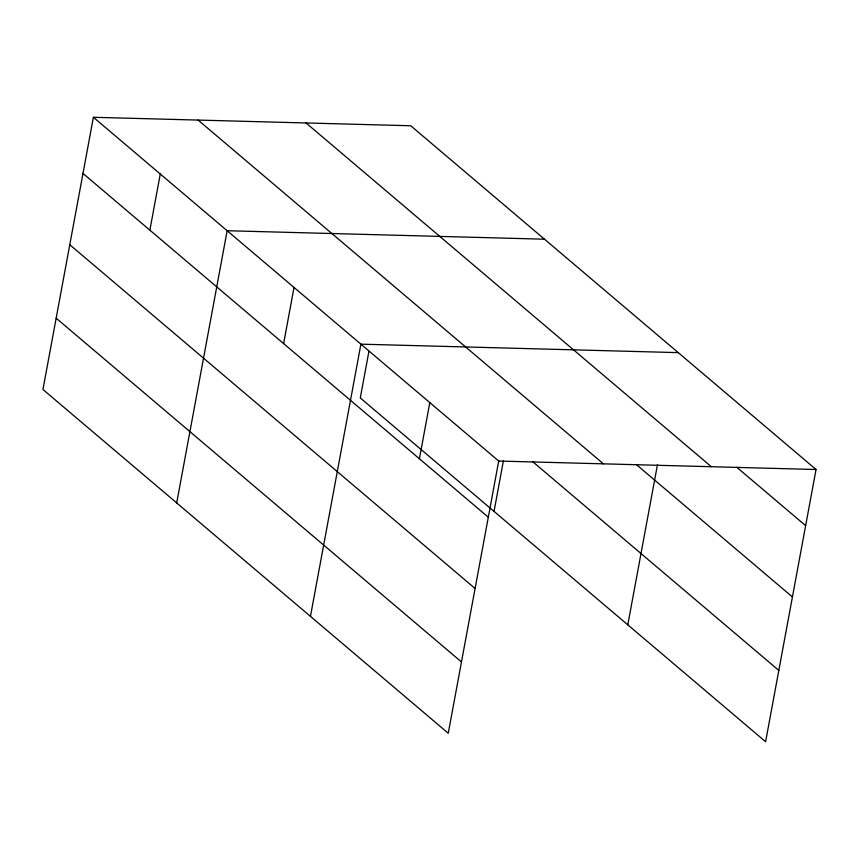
<?xml version="1.0" encoding="UTF-8"?>
<svg xmlns="http://www.w3.org/2000/svg" width="859" height="859" viewBox="0 0 859 859"><rect width="100%" height="100%" fill="white"/><g stroke="black" fill="none" stroke-linecap="round" stroke-linejoin="round"><path stroke-width="1.29" d="M93.395 117.286L42.95 389.492L448.258 733.242L498.714 461.047L93.395 117.286L410.731 125.758L816.05 469.508L765.605 741.714L360.286 397.953L368.941 351.288M149.863 230.158L160.279 174.001M176.707 502.923L227.152 230.727L544.488 239.199M283.62 343.6L294.025 287.443M310.453 616.365L360.909 344.169L678.245 352.63M419.407 458.76L429.811 402.603M494.043 511.395L503.406 460.843M627.789 624.837L657.5 464.526M498.714 461.047L816.05 469.508M736.743 467.232L805.645 525.665M306.019 122.955L711.327 466.716M636.379 464.612L792.428 596.962M198.118 120.077L603.437 463.839M532.591 461.584L778.812 670.417M82.99 173.443L488.309 517.204M69.783 244.74L475.091 588.501M56.168 318.195L461.476 661.956"/></g></svg>
